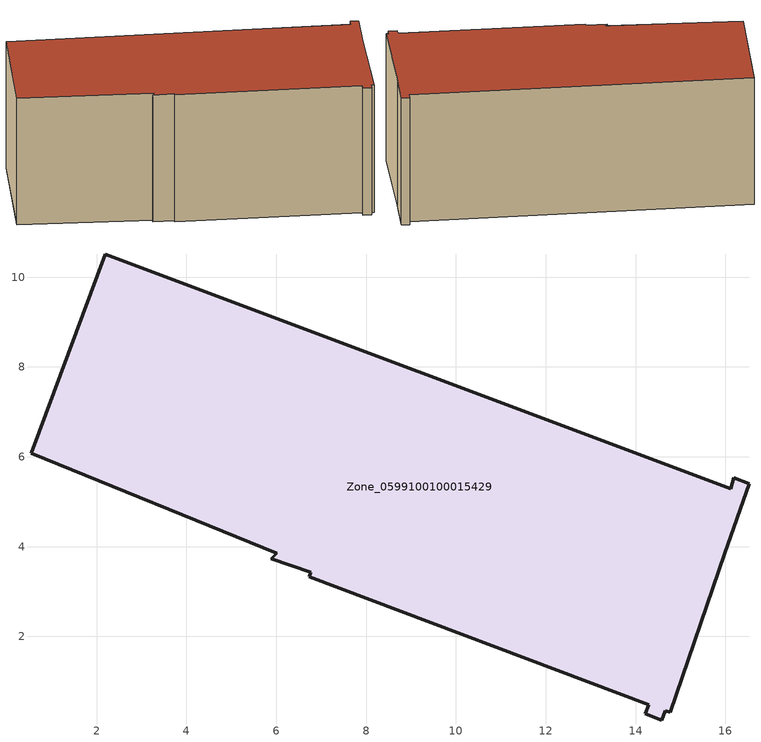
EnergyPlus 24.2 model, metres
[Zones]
Zone_0599100100015429
 floor ground (C_G): 2.19,10.52 16.11,5.29 16.19,5.54 16.54,5.4 15.99,3.86 14.78,0.31 14.66,0.35 14.59,0.14 14.22,0.27 14.29,0.48 6.73,3.33 6.76,3.42 5.89,3.73 6.01,3.85 0.54,6.08 z0
 wall outside (C_F): 14.22,0.27 14.59,0.14 14.66,0.35 14.78,0.31 15.99,3.86 16.54,5.4 16.19,5.54 16.11,5.29 2.19,10.52 0.54,6.08 6.01,3.85 5.89,3.73 6.76,3.42 6.73,3.33 14.29,0.48 14.22,0.27 z0:6.35
 roof outside (C_R): 16.11,5.29 2.19,10.52 0.54,6.08 6.01,3.85 5.89,3.73 6.76,3.42 6.73,3.33 14.29,0.48 14.22,0.27 14.59,0.14 14.66,0.35 14.78,0.31 15.99,3.86 16.54,5.4 16.19,5.54 z6.35
[BUILDING]
Pand.0599100100015429: North Axis=0; Terrain=City; Loads Convergence Tolerance Value=0.04; Temperature Convergence Tolerance Value=0.4; Solar Distribution=FullExterior; Maximum Number of Warmup Days=25; Minimum Number of Warmup Days=1
[Site:Location]
Rotterdam.The.Hague.AP_ZH_NLD Design_Conditions: Latitude=51.96; Longitude=4.45; Time Zone=1; Elevation=-4.5
[SITE:GROUNDTEMPERATURE:BUILDINGSURFACE]
18, 18, 18, 18, 18, 18, 18, 18, 18, 18, 18, 18
[MATERIAL] Thermal Absorptance=0.9; Solar Absorptance=0.7; Visible Absorptance=0.7
Name | Roughness | Thickness | Conductivity | Density | Specific Heat
G.D.2015-2018 | MediumSmooth | 0.15 | 0.0428571 | 540 | 1210
F.D.2015-2018 | Rough | 0.3 | 0.0666667 | 1920 | 840
R.D.2015-2018 | MediumRough | 0.2 | 0.0333333 | 1500 | 1000
[CONSTRUCTION]
C_G: G.D.2015-2018
C_F: F.D.2015-2018
C_R: R.D.2015-2018
[ZONE]
Zone_0599100100015429: Type=1; Multiplier=1; Ceiling Height=Autocalculate; Volume=Autocalculate; Floor Area=autocalculate; Part of Total Floor Area=Yes
[ZONEINFILTRATION:DESIGNFLOWRATE]
Infil_Zone_0599100100015429: Zone or ZoneList or Space or SpaceList=Zone_0599100100015429; Schedule=AlwaysOn; Design Flow Rate Calculation Method=Flow/Area; Flow Rate per Floor Area=0.0021; Constant Term Coefficient=1; Temperature Term Coefficient=0; Velocity Term Coefficient=0; Velocity Squared Term Coefficient=0
[HVACTEMPLATE:ZONE:IDEALLOADSAIRSYSTEM]
Zone_0599100100015429: Maximum Heating Supply Air Temperature=50; Minimum Cooling Supply Air Temperature=13; Maximum Heating Supply Air Humidity Ratio=0.0156; Minimum Cooling Supply Air Humidity Ratio=0.0077; Heating Limit=NoLimit; Cooling Limit=NoLimit; Dehumidification Control Type=ConstantSensibleHeatRatio; Cooling Sensible Heat Ratio=0.7; Dehumidification Setpoint=60; Humidification Control Type=None; Humidification Setpoint=30; Outdoor Air Method=None; Outdoor Air Flow Rate per Person=0.00944; Outdoor Air Flow Rate per Zone Floor Area=0; Outdoor Air Flow Rate per Zone=0; Demand Controlled Ventilation Type=None; Outdoor Air Economizer Type=NoEconomizer; Heat Recovery Type=None; Sensible Heat Recovery Effectiveness=0.7; Latent Heat Recovery Effectiveness=0.65
[ZONECONTROL:THERMOSTAT]
ThermostatControl_Zone_0599100100015429: Zone or ZoneList=Zone_0599100100015429; Control Type Schedule=DualSetpointControlType; Control 1=Thermostat_Zone_0599100100015429; Temperature Difference Between Cutout And Setpoint=0
[THERMOSTATSETPOINT:DUALSETPOINT]
Thermostat_Zone_0599100100015429: Heating Setpoint Temperature Schedule=HeatingSetpoint_Zone_0599100100015429; Cooling Setpoint Temperature Schedule=CoolingSetpoint_Zone_0599100100015429
[SCHEDULE:COMPACT]
HeatingSetpoint_Zone_0599100100015429: Through: 12/31, For: AllDays, Until: 24:00, 21
CoolingSetpoint_Zone_0599100100015429: Through: 12/31, For: AllDays, Until: 24:00, 24
DualSetpointControlType: Through: 12/31, For: AllDays, Until: 24:00, 4
AlwaysOn: Through: 12/31, For: AllDays, Until: 24:00, 1
